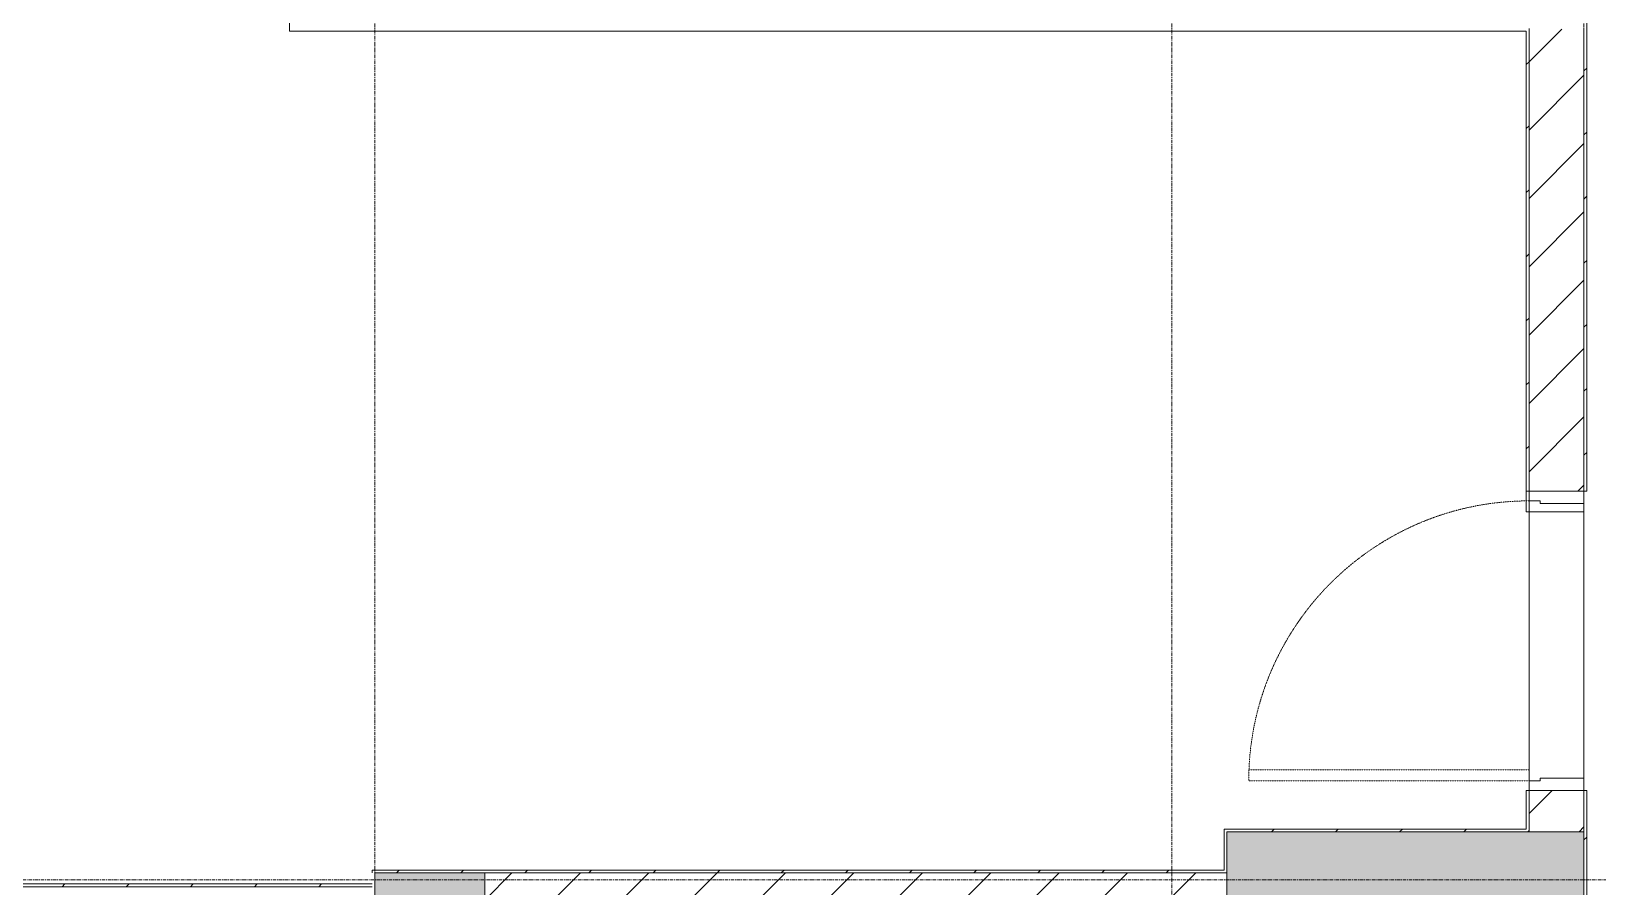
# Model space of a CAD drawing. Header units: millimetres. Extents: x 5359 to 218750, y -16347 to 109893.
# Drawn here: x 110803 to 116502, y 53512 to 56627 of the extents above; entities that cross this region are included whole.
import ezdxf

# ---------------------------------------------------------------- set-up
doc = ezdxf.new("R2010")
doc.units = ezdxf.units.MM
doc.linetypes.add('Grid Line', pattern=[22.225, 12.7, -3.175, 3.175, -3.175])
doc.linetypes.add('NET VAN', pattern=[1.06, 0.53, -0.53])
for name, color, linetype, lineweight in [('0-1', 7, 'Continuous', 5), ('A-DETL-GENF-2', 9, 'NET VAN', 9), ('A-DOOR', 31, 'Continuous', 9), ('A-DOOR-FRAM', 31, 'Continuous', 9), ('A-FLOR-1', 9, 'Continuous', 9), ('A-FLOR-HRAL-1', 9, 'Continuous', 9), ('A-WALL', 113, 'Continuous', 9), ('A-WALL-3', 113, 'Continuous', 18), ('A-WALL-PATT-2', 9, 'Continuous', 9), ('A-WALL-PATT-3', 111, 'Continuous', 9), ('I-WALL-1', 53, 'Continuous', 18), ('I-WALL-3', 2, 'Continuous', 18), ('S-COLS-1', 253, 'Continuous', 5), ('S-COLS-2', 53, 'Continuous', 18), ('S-GRID-1', 1, 'Grid Line', 9)]:
    doc.layers.add(name, color=color, linetype=linetype, lineweight=lineweight)
pattern_1 = [(45, (0, 0), (-116.67262, 116.67262), [])]
pattern_2 = [(45, (0, 0), (-124.4508, 124.4508), [])]

# ---------------------------------------------------------------- blocks, each defined once
blk = doc.blocks.new('NCV_TKTC_KET CAU_rvt-1-TKCS_MB ĐỊNH VỊ CỔNG-HÀNG RÀO')
at = {"layer": 'S-COLS-1'}
for points in [[(115508.2, 53361.9), (116452.6, 53361.9), (116452.6, 53711.9), (115152.6, 53711.9), (115152.6, 53361.9)], [(112452.6, 53361.9), (112452.6, 53561.9), (112052.6, 53561.9), (112052.6, 53361.9)]]:
    blk.add_hatch(color=256, dxfattribs=at).paths.add_polyline_path(points)
at = {"layer": 'S-COLS-2'}
for p, q in [((116452.6, 53711.9), (115152.6, 53711.9)), ((115152.6, 53711.9), (115152.6, 53361.9)), ((116452.6, 53361.9), (116452.6, 53711.9)), ((112052.6, 53561.9), (112052.6, 53361.9)), ((112452.6, 53561.9), (112052.6, 53561.9)), ((112452.6, 53361.9), (112452.6, 53561.9))]:
    blk.add_line(p, q, dxfattribs=at)
blk = doc.blocks.new('Railing - Railing-964293-TKCS_MB ĐỊNH VỊ CỔNG-HÀNG RÀO')
at = {"layer": 'A-FLOR-HRAL-1'}
for p, q in [((88834.1, 48374.6), (88844.1, 48374.6)), ((88834.1, 48374.6), (88834.1, 47376.2)), ((93334.1, 45691.3), (93334.1, 45616.7)), ((93344.1, 45616.7), (93344.1, 45691.3)), ((93344.1, 45616.7), (93334.1, 45616.7))]:
    blk.add_line(p, q, dxfattribs=at)
blk = doc.blocks.new('NCV_TKTC_TANG 1_rvt-1-TKCS_MB ĐỊNH VỊ CỔNG-HÀNG RÀO')
at = {"layer": 'A-WALL-PATT-2'}
h = blk.add_hatch(dxfattribs=at)
h.set_pattern_fill('FP_3', color=256, style=0, pattern_type=2)
h.set_pattern_definition(pattern_1)
h.paths.add_polyline_path([(116252.6, 53711.9), (116252.6, 53861.9), (116242.6, 53861.9), (116242.6, 53711.9)])
h.paths.add_polyline_path([(116252.6, 54951.9), (116252.6, 56636.9), (116242.6, 56635.3), (116242.6, 54951.9)])
h = blk.add_hatch(dxfattribs=at)
h.set_pattern_fill('FP_3', color=256, style=0, pattern_type=2)
h.set_pattern_definition(pattern_1)
h.paths.add_polyline_path([(115142.6, 53711.9), (116242.6, 53711.9), (116242.6, 53721.9), (115142.6, 53721.9)])
h = blk.add_hatch(dxfattribs=at)
h.set_pattern_fill('FP_3', color=256, style=0, pattern_type=2)
h.set_pattern_definition(pattern_1)
h.paths.add_polyline_path([(108162.6, 53511.9), (112042.6, 53511.9), (112042.6, 53521.9), (108162.6, 53521.9)])
h = blk.add_hatch(dxfattribs=at)
h.set_pattern_fill('FP_3', color=256, style=0, pattern_type=2)
h.set_pattern_definition(pattern_1)
h.paths.add_polyline_path([(112052.6, 53561.9), (115152.6, 53561.9), (115152.6, 53571.9), (112042.6, 53571.9), (112042.6, 53561.9)])
at = {"layer": 'A-FLOR-1'}
for p, q in [((116252.6, 53861.9), (116252.6, 54877.4)), ((116452.5, 54877.4), (116252.6, 54877.4)), ((116252.6, 54877.4), (116252.6, 53861.9)), ((116452.5, 53906.9), (116452.5, 54877.4)), ((112052.6, 53511.9), (112052.6, 53561.9))]:
    blk.add_line(p, q, dxfattribs=at)
at = {"layer": 'I-WALL-1'}
for p, q in [((111742.6, 56636.9), (111742.6, 56626.9)), ((111742.6, 56626.9), (116242.6, 56626.9)), ((116242.6, 56626.9), (116242.6, 54951.9)), ((116252.6, 54951.9), (116252.6, 56636.9)), ((116242.6, 54951.9), (116252.6, 54951.9)), ((116252.6, 53861.9), (116242.6, 53861.9)), ((116242.6, 53861.9), (116242.6, 53721.9)), ((116252.6, 53711.9), (116252.6, 53861.9)), ((116242.6, 53721.9), (115142.6, 53721.9)), ((115142.6, 53721.9), (115142.6, 53711.9)), ((115142.6, 53711.9), (115142.6, 53571.9)), ((115152.6, 53711.9), (116242.6, 53711.9)), ((115152.6, 53571.9), (115152.6, 53711.9)), ((116242.6, 53711.9), (116252.6, 53711.9)), ((112042.6, 53521.9), (108162.6, 53521.9)), ((115142.6, 53571.9), (112042.6, 53571.9)), ((112042.6, 53571.9), (112042.6, 53561.9)), ((112052.6, 53561.9), (115152.6, 53561.9)), ((115152.6, 53561.9), (115152.6, 53571.9)), ((108162.6, 53511.9), (112042.6, 53511.9))]:
    blk.add_line(p, q, dxfattribs=at)
at = {"layer": 'A-FLOR-HRAL-1'}
blk.add_blockref('Railing - Railing-964293-TKCS_MB ĐỊNH VỊ CỔNG-HÀNG RÀO', (22908.5, 9260.7), dxfattribs=at)
blk = doc.blocks.new('FD_05 - FD_05-1000x2200mm-835433-TKCS_MB ĐỊNH VỊ CỔNG-HÀNG RÀO')
at = {"layer": 'A-DETL-GENF-2'}
for p, q in [((510, -100), (470, -100)), ((470, -100), (470, -1120)), ((510, -1120), (510, -100)), ((470, -1120), (510, -1120))]:
    blk.add_line(p, q, dxfattribs=at)
blk.add_arc((510, -100), 1020, 180, 267.7525, dxfattribs=at)
at = {"layer": 'A-DOOR-FRAM'}
for p, q in [((-545, 100), (-500, 100)), ((-545, -100), (-545, 100)), ((-500, 100), (-500, -60)), ((500, 100), (545, 100)), ((500, -60), (500, 100)), ((545, 100), (545, -100)), ((-510, -100), (-545, -100)), ((-500, -60), (-510, -60)), ((-510, -60), (-510, -100)), ((510, -60), (500, -60)), ((510, -100), (510, -60)), ((545, -100), (510, -100))]:
    blk.add_line(p, q, dxfattribs=at)

msp = doc.modelspace()

# ---------------------------------------------------------------- hatches: boundary and pattern name
at = {"layer": 'A-WALL-PATT-3'}
h = msp.add_hatch(dxfattribs=at)
h.set_pattern_fill('FP_32', color=256, style=0, pattern_type=2)
h.set_pattern_definition(pattern_1)
h.paths.add_polyline_path([(116462.6, 49161.9), (116462.6, 51761.9), (116452.6, 51761.9), (116452.6, 49161.9)])
h.paths.add_polyline_path([(116452.6, 52751.9), (116462.6, 52751.9), (116462.6, 53861.9), (116452.6, 53861.9), (116452.6, 53361.9)])
h.paths.add_polyline_path([(116462.6, 54951.9), (116462.6, 62061.9), (116452.6, 62061.9), (116452.6, 54951.9)])
h.paths.add_polyline_path([(116462.6, 63151.9), (116462.6, 70111.9), (116452.6, 70111.9), (116452.6, 63151.9)])
h = msp.add_hatch(dxfattribs=at)
h.set_pattern_fill('FP_1', color=256, style=0, pattern_type=2)
h.set_pattern_definition(pattern_2)
h.paths.add_polyline_path([(116252.6, 53711.9), (116452.6, 53711.9), (116452.6, 53861.9), (116252.6, 53861.9)])
h.paths.add_polyline_path([(116292.6, 54951.9), (116452.6, 54951.9), (116452.6, 56635.3), (116252.6, 56635.3), (116252.6, 54951.9)])
h.paths.add_polyline_path([(116252.6, 56835.3), (116452.6, 56835.3), (116452.6, 61561.9), (116252.6, 61561.9), (116252.6, 57621.5)])
h = msp.add_hatch(dxfattribs=at)
h.set_pattern_fill('FP_1', color=256, style=0, pattern_type=2)
h.set_pattern_definition(pattern_2)
h.paths.add_polyline_path([(115152.6, 53361.9), (115152.6, 53561.9), (112452.6, 53561.9), (112452.6, 53361.9), (114752.6, 53361.9)])

# ---------------------------------------------------------------- linework, layer by layer
at = {"layer": 'A-WALL'}
for p, q in [((116452.6, 54951.9), (116452.6, 56635.3)), ((116452.6, 56635.3), (116452.6, 54951.9)), ((116252.6, 53896.9), (116252.6, 54916.9)), ((116452.6, 54906.9), (116452.6, 53906.9)), ((116452.6, 53711.9), (116452.6, 53861.9)), ((116452.6, 53861.9), (116452.6, 53711.9))]:
    msp.add_line(p, q, dxfattribs=at)
at = {"layer": 'A-WALL-3'}
for p, q in [((116252.6, 56635.3), (116252.6, 54951.9)), ((116252.6, 53861.9), (116252.6, 53711.9)), ((116252.6, 53711.9), (116452.6, 53711.9)), ((115152.6, 53561.9), (112452.6, 53561.9)), ((112452.6, 53561.9), (112452.6, 53361.9)), ((115152.6, 53361.9), (115152.6, 53561.9))]:
    msp.add_line(p, q, dxfattribs=at)
at = {"layer": 'I-WALL-3'}
for p, q in [((116462.6, 54951.9), (116462.6, 62061.9)), ((116452.6, 54951.9), (116462.6, 54951.9)), ((116462.6, 53861.9), (116452.6, 53861.9)), ((116462.6, 52751.9), (116462.6, 53861.9)), ((116452.6, 53711.9), (116452.6, 53361.9))]:
    msp.add_line(p, q, dxfattribs=at)
at = {"layer": 'S-GRID-1'}
for p, q in [((112052.6, 13102.5), (112052.6, 80482.7)), ((114952.6, 13102.5), (114952.6, 80482.7)), ((116452.6, 13102.5), (116452.6, 80482.7)), ((135474.6, 53536.9), (24837.1, 53536.9))]:
    msp.add_line(p, q, dxfattribs=at)

# ---------------------------------------------------------------- block references
at = {"layer": '0-1'}
for name in ['NCV_TKTC_KET CAU_rvt-1-TKCS_MB ĐỊNH VỊ CỔNG-HÀNG RÀO', 'NCV_TKTC_TANG 1_rvt-1-TKCS_MB ĐỊNH VỊ CỔNG-HÀNG RÀO']:
    msp.add_blockref(name, (0, 0), dxfattribs=at)
at = {"layer": 'A-DOOR', "rotation": 269.9999999999999}
msp.add_blockref('FD_05 - FD_05-1000x2200mm-835433-TKCS_MB ĐỊNH VỊ CỔNG-HÀNG RÀO', (116352.6, 54406.9), dxfattribs=at)

doc.saveas('drawing.dxf')
